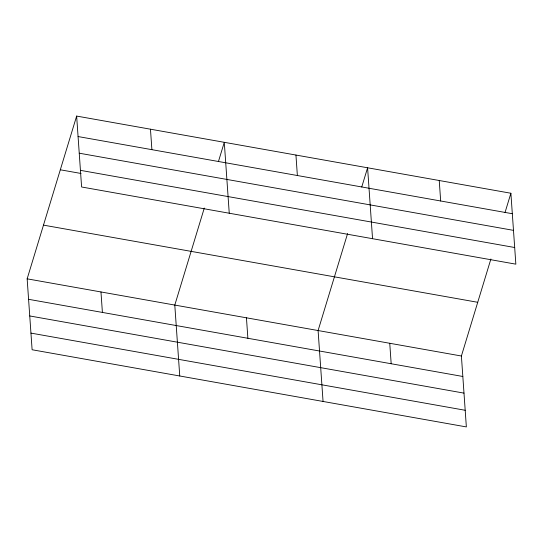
<?xml version="1.0" encoding="UTF-8"?>
<svg xmlns="http://www.w3.org/2000/svg" width="543" height="543" viewBox="0 0 543 543"><rect width="100%" height="100%" fill="white"/><g stroke="black" fill="none" stroke-linecap="round" stroke-linejoin="round"><path stroke-width="0.81" d="M490.899 258.991L461.401 356.011L466.356 426.92L32.112 349.753L27.15 278.837L76.644 116.08L510.888 193.247L515.85 264.163L81.599 186.989L76.644 116.08M204.297 208.057L174.792 305.078L179.753 375.987M218.435 161.556L224.286 142.32L229.248 213.229M347.601 233.524L318.096 330.544L323.058 401.453M361.74 187.023L367.591 167.78L372.546 238.696M505.038 212.489L510.888 193.247M78.077 136.551L512.32 213.718M79.237 153.194L513.488 230.361M80.439 170.346L514.689 247.513M60.314 169.789L81.05 173.475M43.481 225.128L477.731 302.295M27.15 278.837L461.401 356.011M28.582 299.308L462.826 376.475M29.743 315.951L463.993 393.125M30.944 333.103L465.195 410.277M439.239 180.514L440.672 200.985M389.745 343.278L391.177 363.742M295.942 155.047L297.367 175.518M246.447 317.811L247.879 338.275M150.465 129.2L151.897 149.664M100.971 291.958L102.403 312.429"/></g></svg>
